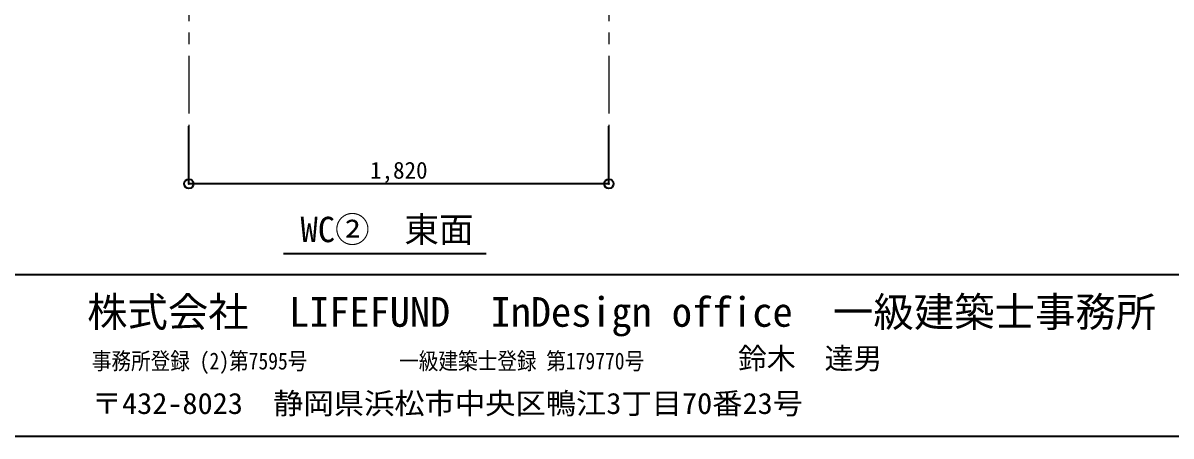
# Model space of a CAD drawing. Units: millimetres at full size. Extents: x -10070 to 9730, y -7239 to 6561.
# Drawn here: x -3854 to 1121, y -7239 to -5450 of the extents above; entities that cross this region are included whole.
import ezdxf
from ezdxf.enums import TextEntityAlignment as Align

# ---------------------------------------------------------------- set-up
doc = ezdxf.new("R2010")
doc.units = ezdxf.units.MM
doc.header["$LTSCALE"] = 50
doc.header["$PDMODE"] = 32
doc.header["$PDSIZE"] = 40
doc.linetypes.add('CHAIN1', pattern=[8, 5, -1, 1, -1])
for name, color, linetype, lineweight in [('B-1_通り芯・通り番号', 1, 'CHAIN1', 18), ('B-A_文字', 7, 'Continuous', 25), ('B-F_寸法・方位', 7, 'Continuous', 25), ('F-F_図面枠（共通）', 7, 'Continuous', 25)]:
    doc.layers.add(name, color=color, linetype=linetype, lineweight=lineweight)
doc.styles.add('ＭＳ ゴシック', font='')
doc.styles.get('ＭＳ ゴシック').set_extended_font_data('MS Gothic')

msp = doc.modelspace()

# ---------------------------------------------------------------- linework, layer by layer
at = {"layer": 'B-1_通り芯・通り番号'}
for p, q in [((-3135.41, -2391.96), (-3135.41, -6146.71)), ((-3135.41, -2391.96), (-3135.41, -6146.71)), ((-1315.41, -2391.96), (-1315.41, -6146.71)), ((-1315.41, -2391.96), (-1315.41, -6146.71))]:
    msp.add_line(p, q, dxfattribs=at)
at = {"layer": 'B-F_寸法・方位'}
for p, q in [((-3135.41, -6146.71), (-3135.41, -5896.71)), ((-1315.41, -6146.71), (-1315.41, -5896.71)), ((-1315.41, -6146.71), (-3135.41, -6146.71)), ((-2724.84, -6448.5), (-1846.61, -6448.5))]:
    msp.add_line(p, q, dxfattribs=at)
for p in [(-3135.41, -6146.71), (-1315.41, -6146.71)]:
    msp.add_point(p, dxfattribs=at)
at = {"layer": 'F-F_図面枠（共通）'}
for p, q in [((-10070.27, -6539.08), (9729.73, -6539.08)), ((-10070.27, -7239.08), (9729.73, -7239.08)), ((-10070.27, -7239.08), (9729.73, -7239.08))]:
    msp.add_line(p, q, dxfattribs=at)

# ---------------------------------------------------------------- texts
at = {"layer": 'B-A_文字', "style": 'ＭＳ ゴシック'}
msp.add_text('WC②\u3000東面', height=110, dxfattribs=at).set_placement((-2651.65, -6432.52), align=Align.BOTTOM_LEFT)
at = {"layer": 'B-F_寸法・方位', "style": 'ＭＳ ゴシック'}
msp.add_text('1,820', height=73.31, dxfattribs=at).set_placement((-2350.41, -6146.71), align=Align.BOTTOM_LEFT)
at = {"layer": 'F-F_図面枠（共通）', "style": 'ＭＳ ゴシック'}
for s, height, p in [('株式会社\u3000LIFEFUND\u3000InDesign office\u3000一級建築士事務所', 128.3, (-3576.43, -6804.36)), ('鈴木\u3000達男', 91.64, (-755.62, -6976.45))]:
    msp.add_text(s, height=height, dxfattribs=at).set_placement(p, align=Align.BOTTOM_LEFT)
for s, height, width, p in [('事務所登録 (2)第7595号', 73.31, 0.85, (-3555.97, -6972.83)), ('一級建築士登録 第179770号', 73.31, 0.85, (-2224.12, -6972.83)), ('〒432-8023\u3000静岡県浜松市中央区鴨江3丁目70番23号', 91.64, 1.05, (-3556.28, -7171.2))]:
    msp.add_text(s, height=height, dxfattribs=dict(at, width=width)).set_placement(p, align=Align.BOTTOM_LEFT)

doc.saveas('drawing.dxf')
